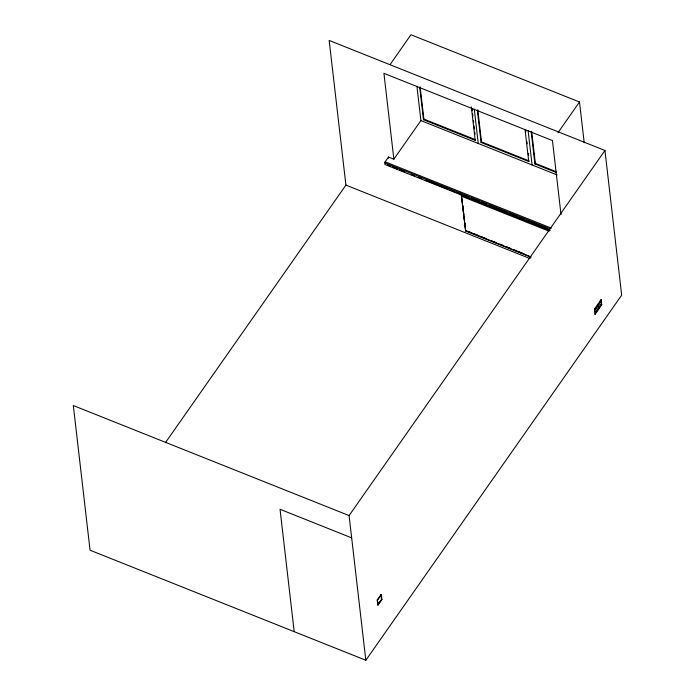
<?xml version="1.0" encoding="UTF-8"?>
<svg xmlns="http://www.w3.org/2000/svg" width="695" height="695" viewBox="0 0 695 695"><rect width="100%" height="100%" fill="white"/><g stroke="black" fill="none" stroke-linecap="round" stroke-linejoin="round"><path stroke-width="1.04" d="M595.068 314.34L601.748 304.801L601.149 299.571L594.46 309.11L595.068 314.34L595.667 312.133M597.205 306.547L597.804 304.341L598.69 304.445M599.02 307.329L598.412 309.57L597.535 309.466M600.532 301.804L601.149 299.571M596.293 308.085L596.362 308.702M599.698 303.263L599.707 303.932M596.51 309.979L596.579 310.569M599.855 305.235L599.915 305.774M416.922 86.258L420.901 120.6L393.857 159.181L388.479 157.035L384.978 162.074L384.969 164.524L550.162 230.436M390.069 64.566L410.962 34.75L579.491 102L584.208 142.77M165.384 442.724L345.91 185.096L329.169 40.44L604.945 150.476L621.678 295.14L365.831 660.25L90.055 550.214L73.323 405.55L349.09 515.586L365.831 660.25M423.889 119.097L475.632 139.747L475.215 140.347L423.472 119.705L423.889 119.097L420.154 86.806M481.505 141.893L529.156 160.91L528.73 161.509L481.079 142.492L481.505 141.893L477.786 109.758M549.111 229.767L461.341 195.165L465.667 231.105L530.963 257.15M465.693 230.488L530.876 256.907M555.983 172.369L534.924 163.968L535.35 163.368L531.632 131.242M557.981 132.693L579.491 102M349.09 515.586L604.945 150.476M380.851 594.694L381.572 599.446L377.759 604.885L377.203 600.063L381.008 594.625A3.041 2.78 82 0 1 381.355 594.703L381.92 599.577L378.071 605.067A3.041 2.78 82 0 1 377.759 604.885L377.663 604.65M378.071 605.067L377.507 600.202L381.355 594.703M378.428 603.364L379.479 601.861M600.871 304.697L601.748 304.801M594.46 309.11L595.337 309.214M381.381 599.403L381.572 599.446A3.041 0.565 17.6 0 1 381.92 599.577M535.35 163.368L556.408 171.769M420.901 120.6L557.234 174.992M385.126 161.813L551.326 228.134M384.778 162.908L549.971 228.82M387.436 164.967L390.46 166.174M392.466 166.982L397.505 168.989M399.521 169.788L404.56 171.804M411.605 174.619L414.628 175.818M418.659 177.425L421.683 178.632M425.714 180.24L447.867 189.083M449.882 189.891L454.921 191.898M456.936 192.697L461.975 194.713M463.991 195.512L469.021 197.528M471.036 198.327L479.098 201.541M482.122 202.749L486.144 204.356M490.175 205.963L493.198 207.171M495.214 207.979L500.252 209.986M502.259 210.785L507.298 212.8M509.313 213.6L517.375 216.814M520.39 218.022L524.421 219.629M528.452 221.236L531.475 222.443M533.491 223.251L538.521 225.258M540.536 226.057L545.575 228.073M548.92 230.114L461.341 195.165L465.667 231.105M461.645 196.294L549.033 231.166M468.717 231.687L471.731 232.894M473.747 233.694L478.777 235.701M480.792 236.509L485.822 238.515M491.86 240.922L495.882 242.529M499.905 244.136L502.928 245.344M506.95 246.942L509.974 248.15M513.996 249.757L517.01 250.965M519.026 251.764L524.056 253.771M345.91 185.096L530.094 258.592M351.67 537.869L280.033 509.287L294.193 631.668M561.021 214.625L552.456 140.581L383.927 73.34L393.857 159.181M531.206 131.841L534.924 163.968M528.104 130.617L532.075 164.958M525.559 129.843L525.811 131.981M526.923 141.624L527.175 143.769M528.287 153.413L528.539 155.55M525.012 129.374L528.73 161.509M477.361 110.357L481.079 142.492M474.277 109.141L478.247 143.483M472.027 108.524L472.27 110.679M472.643 113.911L472.895 116.065M473.391 120.365L473.643 122.52M474.016 125.752L474.39 128.983M474.763 132.215L475.015 134.361M471.349 106.978L475.215 140.347M461.576 194.835L461.81 196.937M462.053 199.031L462.54 203.227M462.783 205.32L463.878 214.755M464.121 216.857L464.607 221.045M464.851 223.147L465.329 227.335M419.728 87.405L423.472 119.705M388.479 157.035L388.609 158.225M377.507 600.202A3.041 0.565 17.6 0 1 377.203 600.063M595.493 308.762L595.224 309.51A3.041 1.086 -68.2 0 0 595.528 312.185L595.876 312.046A3.041 1.086 -68.2 0 0 597.379 309.909L597.648 309.171A3.041 1.086 -68.2 0 0 597.344 306.486L596.996 306.625A3.041 1.086 -68.2 0 0 595.493 308.762M598.847 304.002L598.577 304.74A3.006 1.077 -68.2 0 0 598.882 307.39L599.229 307.251A3.006 1.077 -68.2 0 0 600.706 305.131L600.975 304.401A3.006 1.077 -68.2 0 0 600.671 301.752L600.332 301.891A3.006 1.077 -68.2 0 0 598.847 304.002"/></g></svg>
